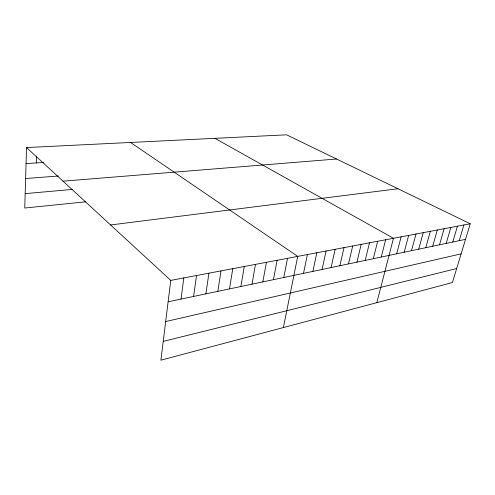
<?xml version="1.0" encoding="UTF-8"?>
<svg xmlns="http://www.w3.org/2000/svg" width="495" height="495" viewBox="0 0 495 495"><rect width="100%" height="100%" fill="white"/><g stroke="black" fill="none" stroke-linecap="round" stroke-linejoin="round"><path stroke-width="0.74" d="M26.532 147.559L170.769 280.393L160.9 360.181L452.436 282.527L470.25 223.765L286.599 134.819L26.532 147.559L24.75 208.024L85.802 201.812M36.284 162.942L36.525 156.135M181.028 299.073L183.818 277.924M193.607 296.431L196.527 275.523M205.871 293.857L208.921 273.178M217.831 291.345L220.993 270.895M229.501 288.901L232.774 268.667M240.879 286.506L244.264 266.496M251.992 284.173L255.47 264.38M262.839 281.896L266.415 262.307M273.438 279.675L277.095 260.29M283.784 277.503L287.527 258.316M283.394 327.548L297.724 256.385L130.581 142.467M303.497 273.364L307.389 254.56M312.883 271.39L316.85 252.772M322.072 269.459L326.1 251.021M331.068 267.572L335.152 249.313M339.867 265.722L344.013 247.636M348.492 263.915L352.688 245.996M356.932 262.14L361.183 244.388M365.205 260.407L369.499 242.816M373.31 258.706L377.648 241.275M381.255 257.035L385.636 239.766M376.831 302.662L393.463 238.287L214.923 138.334M396.674 253.799L401.129 236.833M404.161 252.227L408.653 235.41M411.5 250.687L416.029 234.017M418.702 249.177L423.262 232.65M425.768 247.692L430.359 231.307M432.704 246.232L437.32 229.989M439.511 244.802L444.151 228.702M446.193 243.404L450.858 227.434M452.758 242.024L457.442 226.184M459.199 240.669L463.902 224.965M163.22 341.401L456.681 268.531M165.677 321.552L461.13 253.855M168.121 301.783L465.529 239.345M170.769 280.393L470.25 223.765M110.577 224.959L397.961 188.756M25.177 193.619L72.27 189.418M63.026 181.17L336.563 159.019M25.622 178.509L58.453 176.016M26.062 163.585L43.455 162.49"/></g></svg>
